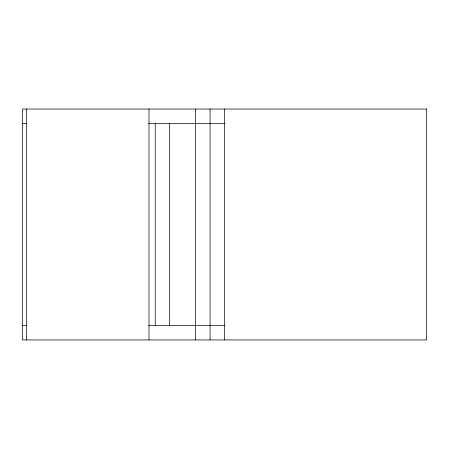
<?xml version="1.0" encoding="UTF-8"?>
<svg xmlns="http://www.w3.org/2000/svg" width="449" height="449" viewBox="0 0 449 449"><rect width="100%" height="100%" fill="white"/><g stroke="black" fill="none" stroke-linecap="round" stroke-linejoin="round"><path stroke-width="0.67" d="M22.45 123.475L26.575 123.475M148.776 123.475L224.803 123.475M22.45 325.525L26.575 325.525M148.776 325.525L224.803 325.525M224.5 109.045L224.5 339.955M210.07 109.045L210.07 339.955M195.635 109.045L195.635 339.955M169.66 123.475L169.66 325.525M155.225 123.475L155.225 325.525M148.989 109.045L148.989 339.955M26.435 109.045L26.435 339.955M426.55 109.045L22.45 109.045L22.45 339.955L426.55 339.955L426.55 109.045"/></g></svg>
